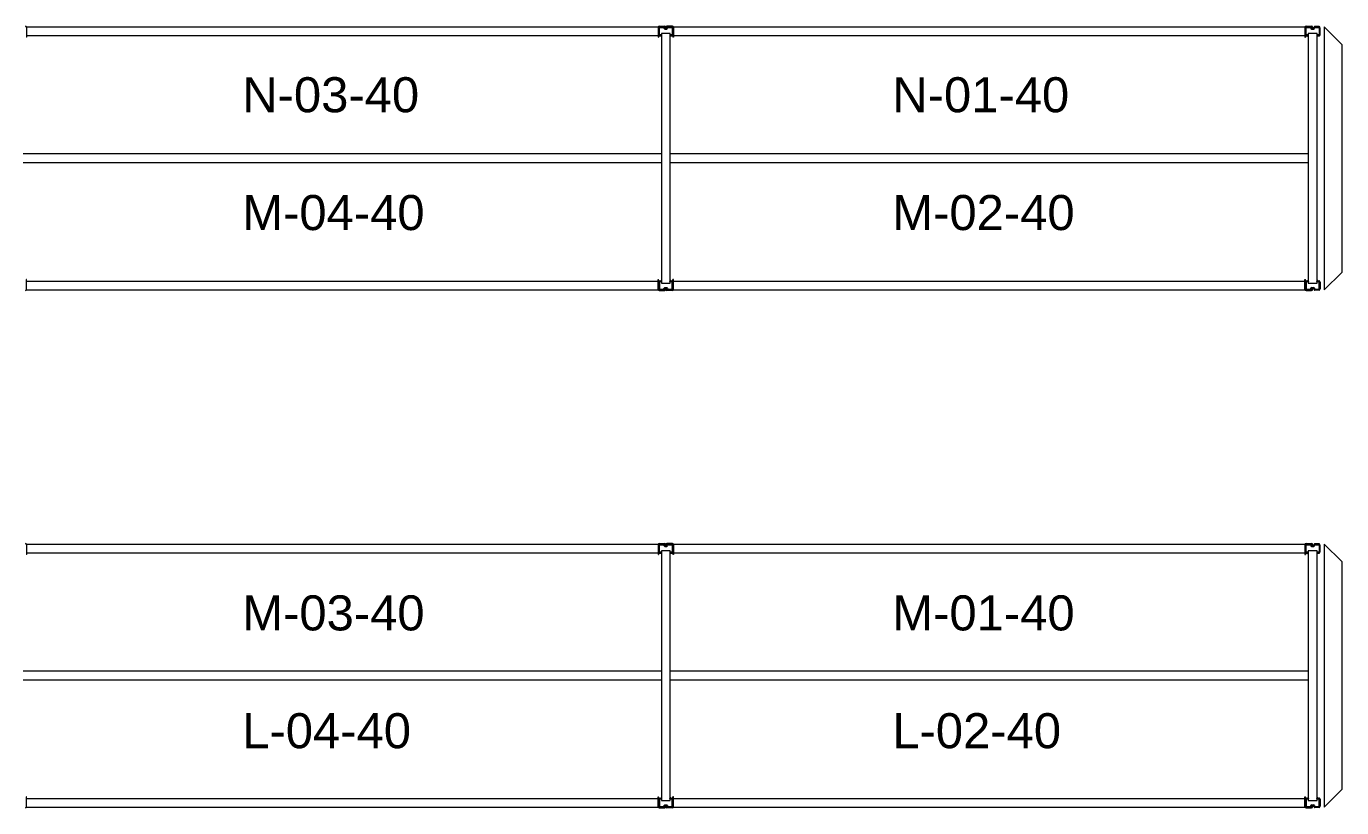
# Model space of a CAD drawing. Header units: inches. Extents: x 2743 to 10591, y -1604 to 5792.
# Drawn here: x 8731.8 to 9032, y 609.6 to 787.8 of the extents above; entities that cross this region are included whole.
import ezdxf

# ---------------------------------------------------------------- set-up
doc = ezdxf.new("R2010")
doc.units = ezdxf.units.IN
doc.header["$LTSCALE"] = 0.1875
doc.header["$MEASUREMENT"] = 0
for name, color, linetype, lineweight in [('22 Dimension', 7, 'Continuous', 5), ('32 Echelle', 160, 'Continuous', 15), ('33 Poutre', 30, 'Continuous', 15), ('37 Protection', 1, 'Continuous', 15)]:
    doc.layers.add(name, color=color, linetype=linetype, lineweight=lineweight)
doc.styles.add('arial', font='')
doc.styles.get('arial').set_extended_font_data('Arial')

msp = doc.modelspace()

# ---------------------------------------------------------------- hatches: boundary and pattern name
at = {"layer": '32 Echelle'}
for points in [[(8876.77285, 785.49574), (8876.77285, 785.68324), (8876.58535, 785.68324)], [(8876.77285, 785.49574), (8876.77285, 785.68324), (8876.58535, 785.68324)], [(8878.77285, 785.49574), (8878.77285, 785.68324), (8878.96035, 785.68324)], [(8878.77285, 785.49574), (8878.77285, 785.68324), (8878.96035, 785.68324)], [(9024.39785, 785.49574), (9024.39785, 785.68324), (9024.21035, 785.68324)], [(9026.39785, 785.49574), (9026.39785, 785.68324), (9026.58535, 785.68324)], [(8876.77285, 729.87074), (8876.77285, 729.68324), (8876.58535, 729.68324)], [(8876.77285, 729.87074), (8876.77285, 729.68324), (8876.58535, 729.68324)], [(8878.77285, 729.87074), (8878.77285, 729.68324), (8878.96035, 729.68324)], [(8878.77285, 729.87074), (8878.77285, 729.68324), (8878.96035, 729.68324)], [(9024.39785, 729.87074), (9024.39785, 729.68324), (9024.21035, 729.68324)], [(9026.39785, 729.87074), (9026.39785, 729.68324), (9026.58535, 729.68324)], [(8876.77285, 667.49574), (8876.77285, 667.68324), (8876.58535, 667.68324)], [(8876.77285, 667.49574), (8876.77285, 667.68324), (8876.58535, 667.68324)], [(8878.77285, 667.49574), (8878.77285, 667.68324), (8878.96035, 667.68324)], [(8878.77285, 667.49574), (8878.77285, 667.68324), (8878.96035, 667.68324)], [(9024.39785, 667.49574), (9024.39785, 667.68324), (9024.21035, 667.68324)], [(9026.39785, 667.49574), (9026.39785, 667.68324), (9026.58535, 667.68324)], [(8876.77285, 611.87074), (8876.77285, 611.68324), (8876.58535, 611.68324)], [(8876.77285, 611.87074), (8876.77285, 611.68324), (8876.58535, 611.68324)], [(8878.77285, 611.87074), (8878.77285, 611.68324), (8878.96035, 611.68324)], [(8878.77285, 611.87074), (8878.77285, 611.68324), (8878.96035, 611.68324)], [(9024.39785, 611.87074), (9024.39785, 611.68324), (9024.21035, 611.68324)], [(9026.39785, 611.87074), (9026.39785, 611.68324), (9026.58535, 611.68324)]]:
    msp.add_hatch(color=256, dxfattribs=at).paths.add_polyline_path(points)

# ---------------------------------------------------------------- linework, layer by layer
at = {"layer": '22 Dimension'}
for p, q in [((8876.77285, 758.68324), (8731.14785, 758.68324)), ((8876.77285, 756.68324), (8731.14785, 756.68324)), ((9024.39785, 758.68324), (8878.77285, 758.68324)), ((9024.39785, 756.68324), (8878.77285, 756.68324)), ((8876.77285, 640.68324), (8731.14785, 640.68324)), ((9024.39785, 640.68324), (8878.77285, 640.68324)), ((8876.77285, 638.68324), (8731.14785, 638.68324)), ((9024.39785, 638.68324), (8878.77285, 638.68324))]:
    msp.add_line(p, q, dxfattribs=at)
at = {"layer": '32 Echelle', "linetype": 'Continuous', "lineweight": 25}
for p, q in [((8876.14789, 787.49949), (8876.14789, 785.86699)), ((8876.14789, 787.49949), (8876.14789, 785.86699)), ((8876.23789, 785.86699), (8876.23789, 787.49949)), ((8876.23789, 785.86699), (8876.23789, 787.49949)), ((8877.26048, 787.68324), (8876.33164, 787.68324)), ((8877.26048, 787.68324), (8876.33164, 787.68324)), ((8876.33164, 787.59324), (8877.26048, 787.59324)), ((8876.33164, 787.59324), (8877.26048, 787.59324)), ((8877.35013, 787.5269), (8877.39404, 787.38326)), ((8877.35013, 787.5269), (8877.39404, 787.38326)), ((8877.48011, 787.40958), (8877.4362, 787.55321)), ((8877.48011, 787.40958), (8877.4362, 787.55321)), ((8877.97593, 787.34324), (8877.56976, 787.34324)), ((8877.97593, 787.34324), (8877.56976, 787.34324)), ((8877.56976, 787.25324), (8877.97593, 787.25324)), ((8877.56976, 787.25324), (8877.97593, 787.25324)), ((8878.10949, 787.55321), (8878.06558, 787.40958)), ((8878.10949, 787.55321), (8878.06558, 787.40958)), ((8878.15165, 787.38326), (8878.19556, 787.5269)), ((8878.15165, 787.38326), (8878.19556, 787.5269)), ((8879.21405, 787.68324), (8878.28522, 787.68324)), ((8879.21405, 787.68324), (8878.28522, 787.68324)), ((8878.28522, 787.59324), (8879.21405, 787.59324)), ((8878.28522, 787.59324), (8879.21405, 787.59324)), ((8879.3078, 787.49949), (8879.3078, 785.86699)), ((8879.3078, 787.49949), (8879.3078, 785.86699)), ((8879.3978, 785.86699), (8879.3978, 787.49949)), ((8879.3978, 785.86699), (8879.3978, 787.49949)), ((9023.77289, 787.49949), (9023.77289, 785.86699)), ((9023.86289, 785.86699), (9023.86289, 787.49949)), ((9024.88548, 787.68324), (9023.95664, 787.68324)), ((9023.95664, 787.59324), (9024.88548, 787.59324)), ((9024.97513, 787.5269), (9025.01904, 787.38326)), ((9025.10511, 787.40958), (9025.0612, 787.55321)), ((9025.60093, 787.34324), (9025.19476, 787.34324)), ((9025.19476, 787.25324), (9025.60093, 787.25324)), ((9025.73449, 787.55321), (9025.69058, 787.40958)), ((9025.77665, 787.38326), (9025.82056, 787.5269)), ((9026.83905, 787.68324), (9025.91022, 787.68324)), ((9025.91022, 787.59324), (9026.83905, 787.59324)), ((9026.9328, 787.49949), (9026.9328, 785.86699)), ((9027.0228, 785.86699), (9027.0228, 787.49949)), ((8876.74789, 785.77324), (8876.33164, 785.77324)), ((8876.74789, 785.77324), (8876.33164, 785.77324)), ((8876.33164, 785.68324), (8876.74789, 785.68324)), ((8876.33164, 785.68324), (8876.74789, 785.68324)), ((8876.74789, 785.68324), (8876.74789, 785.77324)), ((8876.74789, 785.68324), (8876.74789, 785.77324)), ((8879.21405, 785.77324), (8878.7978, 785.77324)), ((8878.7978, 785.77324), (8878.7978, 785.68324)), ((8879.21405, 785.77324), (8878.7978, 785.77324)), ((8878.7978, 785.77324), (8878.7978, 785.68324)), ((8878.7978, 785.68324), (8879.21405, 785.68324)), ((8878.7978, 785.68324), (8879.21405, 785.68324)), ((9024.37289, 785.77324), (9023.95664, 785.77324)), ((9023.95664, 785.68324), (9024.37289, 785.68324)), ((9024.37289, 785.68324), (9024.37289, 785.77324)), ((9026.83905, 785.77324), (9026.4228, 785.77324)), ((9026.4228, 785.77324), (9026.4228, 785.68324)), ((9026.4228, 785.68324), (9026.83905, 785.68324)), ((8876.14789, 727.86699), (8876.14789, 729.49949)), ((8876.14789, 727.86699), (8876.14789, 729.49949)), ((8876.23789, 729.49949), (8876.23789, 727.86699)), ((8876.23789, 729.49949), (8876.23789, 727.86699)), ((8876.33164, 729.68324), (8876.74789, 729.68324)), ((8876.33164, 729.68324), (8876.74789, 729.68324)), ((8876.74789, 729.59324), (8876.33164, 729.59324)), ((8876.74789, 729.59324), (8876.33164, 729.59324)), ((8876.74789, 729.68324), (8876.74789, 729.59324)), ((8876.74789, 729.68324), (8876.74789, 729.59324)), ((8878.7978, 729.68324), (8879.21405, 729.68324)), ((8878.7978, 729.59324), (8878.7978, 729.68324)), ((8878.7978, 729.68324), (8879.21405, 729.68324)), ((8878.7978, 729.59324), (8878.7978, 729.68324)), ((8879.21405, 729.59324), (8878.7978, 729.59324)), ((8879.21405, 729.59324), (8878.7978, 729.59324)), ((8879.3078, 727.86699), (8879.3078, 729.49949)), ((8879.3078, 727.86699), (8879.3078, 729.49949)), ((8879.3978, 729.49949), (8879.3978, 727.86699)), ((8879.3978, 729.49949), (8879.3978, 727.86699)), ((9023.77289, 727.86699), (9023.77289, 729.49949)), ((9023.86289, 729.49949), (9023.86289, 727.86699)), ((9023.95664, 729.68324), (9024.37289, 729.68324)), ((9024.37289, 729.59324), (9023.95664, 729.59324)), ((9024.37289, 729.68324), (9024.37289, 729.59324)), ((9026.4228, 729.68324), (9026.83905, 729.68324)), ((9026.4228, 729.59324), (9026.4228, 729.68324)), ((9026.83905, 729.59324), (9026.4228, 729.59324)), ((9026.9328, 727.86699), (9026.9328, 729.49949)), ((9027.0228, 729.49949), (9027.0228, 727.86699)), ((8876.33164, 727.77324), (8877.26048, 727.77324)), ((8876.33164, 727.77324), (8877.26048, 727.77324)), ((8877.26048, 727.68324), (8876.33164, 727.68324)), ((8877.26048, 727.68324), (8876.33164, 727.68324)), ((8877.35013, 727.83958), (8877.39404, 727.98321)), ((8877.35013, 727.83958), (8877.39404, 727.98321)), ((8877.48011, 727.9569), (8877.4362, 727.81326)), ((8877.48011, 727.9569), (8877.4362, 727.81326)), ((8877.56976, 728.11324), (8877.97593, 728.11324)), ((8877.56976, 728.11324), (8877.97593, 728.11324)), ((8877.97593, 728.02324), (8877.56976, 728.02324)), ((8877.97593, 728.02324), (8877.56976, 728.02324)), ((8878.10949, 727.81326), (8878.06558, 727.9569)), ((8878.10949, 727.81326), (8878.06558, 727.9569)), ((8878.15165, 727.98321), (8878.19556, 727.83958)), ((8878.15165, 727.98321), (8878.19556, 727.83958)), ((8878.28522, 727.77324), (8879.21405, 727.77324)), ((8878.28522, 727.77324), (8879.21405, 727.77324)), ((8879.21405, 727.68324), (8878.28522, 727.68324)), ((8879.21405, 727.68324), (8878.28522, 727.68324)), ((9023.95664, 727.77324), (9024.88548, 727.77324)), ((9024.88548, 727.68324), (9023.95664, 727.68324)), ((9024.97513, 727.83958), (9025.01904, 727.98321)), ((9025.10511, 727.9569), (9025.0612, 727.81326)), ((9025.19476, 728.11324), (9025.60093, 728.11324)), ((9025.60093, 728.02324), (9025.19476, 728.02324)), ((9025.73449, 727.81326), (9025.69058, 727.9569)), ((9025.77665, 727.98321), (9025.82056, 727.83958)), ((9025.91022, 727.77324), (9026.83905, 727.77324)), ((9026.83905, 727.68324), (9025.91022, 727.68324)), ((8876.14789, 669.49949), (8876.14789, 667.86699)), ((8876.14789, 669.49949), (8876.14789, 667.86699)), ((8876.23789, 667.86699), (8876.23789, 669.49949)), ((8876.23789, 667.86699), (8876.23789, 669.49949)), ((8877.26048, 669.68324), (8876.33164, 669.68324)), ((8877.26048, 669.68324), (8876.33164, 669.68324)), ((8876.33164, 669.59324), (8877.26048, 669.59324)), ((8876.33164, 669.59324), (8877.26048, 669.59324)), ((8877.35013, 669.5269), (8877.39404, 669.38326)), ((8877.35013, 669.5269), (8877.39404, 669.38326)), ((8877.48011, 669.40958), (8877.4362, 669.55321)), ((8877.48011, 669.40958), (8877.4362, 669.55321)), ((8878.10949, 669.55321), (8878.06558, 669.40958)), ((8878.10949, 669.55321), (8878.06558, 669.40958)), ((8878.15165, 669.38326), (8878.19556, 669.5269)), ((8878.15165, 669.38326), (8878.19556, 669.5269)), ((8879.21405, 669.68324), (8878.28522, 669.68324)), ((8879.21405, 669.68324), (8878.28522, 669.68324)), ((8878.28522, 669.59324), (8879.21405, 669.59324)), ((8878.28522, 669.59324), (8879.21405, 669.59324)), ((8879.3078, 669.49949), (8879.3078, 667.86699)), ((8879.3078, 669.49949), (8879.3078, 667.86699)), ((8879.3978, 667.86699), (8879.3978, 669.49949)), ((8879.3978, 667.86699), (8879.3978, 669.49949)), ((9023.77289, 669.49949), (9023.77289, 667.86699)), ((9023.86289, 667.86699), (9023.86289, 669.49949)), ((9024.88548, 669.68324), (9023.95664, 669.68324)), ((9023.95664, 669.59324), (9024.88548, 669.59324)), ((9024.97513, 669.5269), (9025.01904, 669.38326)), ((9025.10511, 669.40958), (9025.0612, 669.55321)), ((9025.73449, 669.55321), (9025.69058, 669.40958)), ((9025.77665, 669.38326), (9025.82056, 669.5269)), ((9026.83905, 669.68324), (9025.91022, 669.68324)), ((9025.91022, 669.59324), (9026.83905, 669.59324)), ((9026.9328, 669.49949), (9026.9328, 667.86699)), ((9027.0228, 667.86699), (9027.0228, 669.49949)), ((8876.74789, 667.77324), (8876.33164, 667.77324)), ((8876.74789, 667.77324), (8876.33164, 667.77324)), ((8876.33164, 667.68324), (8876.74789, 667.68324)), ((8876.33164, 667.68324), (8876.74789, 667.68324)), ((8876.74789, 667.68324), (8876.74789, 667.77324)), ((8876.74789, 667.68324), (8876.74789, 667.77324)), ((8877.97593, 669.34324), (8877.56976, 669.34324)), ((8877.97593, 669.34324), (8877.56976, 669.34324)), ((8877.56976, 669.25324), (8877.97593, 669.25324)), ((8877.56976, 669.25324), (8877.97593, 669.25324)), ((8879.21405, 667.77324), (8878.7978, 667.77324)), ((8878.7978, 667.77324), (8878.7978, 667.68324)), ((8879.21405, 667.77324), (8878.7978, 667.77324)), ((8878.7978, 667.77324), (8878.7978, 667.68324)), ((8878.7978, 667.68324), (8879.21405, 667.68324)), ((8878.7978, 667.68324), (8879.21405, 667.68324)), ((9024.37289, 667.77324), (9023.95664, 667.77324)), ((9023.95664, 667.68324), (9024.37289, 667.68324)), ((9024.37289, 667.68324), (9024.37289, 667.77324)), ((9025.60093, 669.34324), (9025.19476, 669.34324)), ((9025.19476, 669.25324), (9025.60093, 669.25324)), ((9026.83905, 667.77324), (9026.4228, 667.77324)), ((9026.4228, 667.77324), (9026.4228, 667.68324)), ((9026.4228, 667.68324), (9026.83905, 667.68324)), ((8876.14789, 609.86699), (8876.14789, 611.49949)), ((8876.14789, 609.86699), (8876.14789, 611.49949)), ((8876.23789, 611.49949), (8876.23789, 609.86699)), ((8876.23789, 611.49949), (8876.23789, 609.86699)), ((8876.33164, 611.68324), (8876.74789, 611.68324)), ((8876.33164, 611.68324), (8876.74789, 611.68324)), ((8876.74789, 611.59324), (8876.33164, 611.59324)), ((8876.74789, 611.59324), (8876.33164, 611.59324)), ((8876.33164, 609.77324), (8877.26048, 609.77324)), ((8876.33164, 609.77324), (8877.26048, 609.77324)), ((8877.26048, 609.68324), (8876.33164, 609.68324)), ((8877.26048, 609.68324), (8876.33164, 609.68324)), ((8876.74789, 611.68324), (8876.74789, 611.59324)), ((8876.74789, 611.68324), (8876.74789, 611.59324)), ((8877.35013, 609.83958), (8877.39404, 609.98321)), ((8877.35013, 609.83958), (8877.39404, 609.98321)), ((8877.48011, 609.9569), (8877.4362, 609.81326)), ((8877.48011, 609.9569), (8877.4362, 609.81326)), ((8877.56976, 610.11324), (8877.97593, 610.11324)), ((8877.56976, 610.11324), (8877.97593, 610.11324)), ((8877.97593, 610.02324), (8877.56976, 610.02324)), ((8877.97593, 610.02324), (8877.56976, 610.02324)), ((8878.10949, 609.81326), (8878.06558, 609.9569)), ((8878.10949, 609.81326), (8878.06558, 609.9569)), ((8878.15165, 609.98321), (8878.19556, 609.83958)), ((8878.15165, 609.98321), (8878.19556, 609.83958)), ((8878.28522, 609.77324), (8879.21405, 609.77324)), ((8878.28522, 609.77324), (8879.21405, 609.77324)), ((8879.21405, 609.68324), (8878.28522, 609.68324)), ((8879.21405, 609.68324), (8878.28522, 609.68324)), ((8878.7978, 611.68324), (8879.21405, 611.68324)), ((8878.7978, 611.59324), (8878.7978, 611.68324)), ((8878.7978, 611.68324), (8879.21405, 611.68324)), ((8878.7978, 611.59324), (8878.7978, 611.68324)), ((8879.21405, 611.59324), (8878.7978, 611.59324)), ((8879.21405, 611.59324), (8878.7978, 611.59324)), ((8879.3078, 609.86699), (8879.3078, 611.49949)), ((8879.3078, 609.86699), (8879.3078, 611.49949)), ((8879.3978, 611.49949), (8879.3978, 609.86699)), ((8879.3978, 611.49949), (8879.3978, 609.86699)), ((9023.77289, 609.86699), (9023.77289, 611.49949)), ((9023.86289, 611.49949), (9023.86289, 609.86699)), ((9023.95664, 611.68324), (9024.37289, 611.68324)), ((9024.37289, 611.59324), (9023.95664, 611.59324)), ((9023.95664, 609.77324), (9024.88548, 609.77324)), ((9024.88548, 609.68324), (9023.95664, 609.68324)), ((9024.37289, 611.68324), (9024.37289, 611.59324)), ((9024.97513, 609.83958), (9025.01904, 609.98321)), ((9025.10511, 609.9569), (9025.0612, 609.81326)), ((9025.19476, 610.11324), (9025.60093, 610.11324)), ((9025.60093, 610.02324), (9025.19476, 610.02324)), ((9025.73449, 609.81326), (9025.69058, 609.9569)), ((9025.77665, 609.98321), (9025.82056, 609.83958)), ((9025.91022, 609.77324), (9026.83905, 609.77324)), ((9026.83905, 609.68324), (9025.91022, 609.68324)), ((9026.4228, 611.68324), (9026.83905, 611.68324)), ((9026.4228, 611.59324), (9026.4228, 611.68324)), ((9026.83905, 611.59324), (9026.4228, 611.59324)), ((9026.9328, 609.86699), (9026.9328, 611.49949)), ((9027.0228, 611.49949), (9027.0228, 609.86699))]:
    msp.add_line(p, q, dxfattribs=at)
at = {"layer": '32 Echelle'}
for p, q in [((8876.77285, 785.68324), (8876.58535, 785.68324)), ((8876.77285, 785.49574), (8876.58535, 785.68324)), ((8876.77285, 785.68324), (8876.58535, 785.68324)), ((8876.77285, 785.49574), (8876.58535, 785.68324)), ((8878.77285, 786.18324), (8876.77285, 786.18324)), ((8876.77285, 786.18324), (8876.77285, 729.18324)), ((8878.77285, 786.18324), (8876.77285, 786.18324)), ((8876.77285, 786.18324), (8876.77285, 729.18324)), ((8876.77285, 785.49574), (8876.77285, 785.68324)), ((8876.77285, 785.49574), (8876.77285, 785.68324)), ((8878.77285, 729.18324), (8878.77285, 786.18324)), ((8878.77285, 729.18324), (8878.77285, 786.18324)), ((8878.77285, 785.68324), (8878.96035, 785.68324)), ((8878.77285, 785.49574), (8878.77285, 785.68324)), ((8878.77285, 785.49574), (8878.96035, 785.68324)), ((8878.77285, 785.68324), (8878.96035, 785.68324)), ((8878.77285, 785.49574), (8878.77285, 785.68324)), ((8878.77285, 785.49574), (8878.96035, 785.68324)), ((9024.39785, 785.68324), (9024.21035, 785.68324)), ((9024.39785, 785.49574), (9024.21035, 785.68324)), ((9026.39785, 786.18324), (9024.39785, 786.18324)), ((9024.39785, 786.18324), (9024.39785, 729.18324)), ((9024.39785, 785.49574), (9024.39785, 785.68324)), ((9026.39785, 729.18324), (9026.39785, 786.18324)), ((9026.39785, 785.68324), (9026.58535, 785.68324)), ((9026.39785, 785.49574), (9026.39785, 785.68324)), ((9026.39785, 785.49574), (9026.58535, 785.68324)), ((8876.77285, 729.87074), (8876.58535, 729.68324)), ((8876.77285, 729.87074), (8876.58535, 729.68324)), ((8876.77285, 729.68324), (8876.58535, 729.68324)), ((8876.77285, 729.68324), (8876.58535, 729.68324)), ((8876.77285, 729.87074), (8876.77285, 729.68324)), ((8876.77285, 729.87074), (8876.77285, 729.68324)), ((8878.77285, 729.87074), (8878.77285, 729.68324)), ((8878.77285, 729.87074), (8878.96035, 729.68324)), ((8878.77285, 729.87074), (8878.77285, 729.68324)), ((8878.77285, 729.87074), (8878.96035, 729.68324)), ((8878.77285, 729.68324), (8878.96035, 729.68324)), ((8878.77285, 729.68324), (8878.96035, 729.68324)), ((9024.39785, 729.87074), (9024.21035, 729.68324)), ((9024.39785, 729.68324), (9024.21035, 729.68324)), ((9024.39785, 729.87074), (9024.39785, 729.68324)), ((9026.39785, 729.87074), (9026.39785, 729.68324)), ((9026.39785, 729.87074), (9026.58535, 729.68324)), ((9026.39785, 729.68324), (9026.58535, 729.68324)), ((8876.77285, 729.18324), (8878.77285, 729.18324)), ((8876.77285, 729.18324), (8878.77285, 729.18324)), ((9024.39785, 729.18324), (9026.39785, 729.18324)), ((8876.77285, 667.68324), (8876.58535, 667.68324)), ((8876.77285, 667.49574), (8876.58535, 667.68324)), ((8876.77285, 667.68324), (8876.58535, 667.68324)), ((8876.77285, 667.49574), (8876.58535, 667.68324)), ((8878.77285, 668.18324), (8876.77285, 668.18324)), ((8876.77285, 668.18324), (8876.77285, 611.18324)), ((8878.77285, 668.18324), (8876.77285, 668.18324)), ((8876.77285, 668.18324), (8876.77285, 611.18324)), ((8876.77285, 667.49574), (8876.77285, 667.68324)), ((8876.77285, 667.49574), (8876.77285, 667.68324)), ((8878.77285, 611.18324), (8878.77285, 668.18324)), ((8878.77285, 611.18324), (8878.77285, 668.18324)), ((8878.77285, 667.68324), (8878.96035, 667.68324)), ((8878.77285, 667.49574), (8878.77285, 667.68324)), ((8878.77285, 667.49574), (8878.96035, 667.68324)), ((8878.77285, 667.68324), (8878.96035, 667.68324)), ((8878.77285, 667.49574), (8878.77285, 667.68324)), ((8878.77285, 667.49574), (8878.96035, 667.68324)), ((9024.39785, 667.68324), (9024.21035, 667.68324)), ((9024.39785, 667.49574), (9024.21035, 667.68324)), ((9026.39785, 668.18324), (9024.39785, 668.18324)), ((9024.39785, 668.18324), (9024.39785, 611.18324)), ((9024.39785, 667.49574), (9024.39785, 667.68324)), ((9026.39785, 611.18324), (9026.39785, 668.18324)), ((9026.39785, 667.68324), (9026.58535, 667.68324)), ((9026.39785, 667.49574), (9026.39785, 667.68324)), ((9026.39785, 667.49574), (9026.58535, 667.68324)), ((8876.77285, 611.87074), (8876.58535, 611.68324)), ((8876.77285, 611.87074), (8876.58535, 611.68324)), ((8876.77285, 611.68324), (8876.58535, 611.68324)), ((8876.77285, 611.68324), (8876.58535, 611.68324)), ((8876.77285, 611.87074), (8876.77285, 611.68324)), ((8876.77285, 611.87074), (8876.77285, 611.68324)), ((8876.77285, 611.18324), (8878.77285, 611.18324)), ((8876.77285, 611.18324), (8878.77285, 611.18324)), ((8878.77285, 611.87074), (8878.77285, 611.68324)), ((8878.77285, 611.87074), (8878.96035, 611.68324)), ((8878.77285, 611.87074), (8878.77285, 611.68324)), ((8878.77285, 611.87074), (8878.96035, 611.68324)), ((8878.77285, 611.68324), (8878.96035, 611.68324)), ((8878.77285, 611.68324), (8878.96035, 611.68324)), ((9024.39785, 611.87074), (9024.21035, 611.68324)), ((9024.39785, 611.68324), (9024.21035, 611.68324)), ((9024.39785, 611.87074), (9024.39785, 611.68324)), ((9024.39785, 611.18324), (9026.39785, 611.18324)), ((9026.39785, 611.87074), (9026.39785, 611.68324)), ((9026.39785, 611.87074), (9026.58535, 611.68324)), ((9026.39785, 611.68324), (9026.58535, 611.68324))]:
    msp.add_line(p, q, dxfattribs=at)
at = {"layer": '32 Echelle', "linetype": 'Continuous', "lineweight": 25}
for centre, radius, start, end in [((8876.33164, 787.49949), 0.18375, 90, 180), ((8876.33164, 787.49949), 0.18375, 90, 180), ((8876.33164, 787.49949), 0.09375, 90, 180), ((8876.33164, 787.49949), 0.09375, 90, 180), ((8877.26048, 787.49949), 0.18375, 17, 90), ((8877.26048, 787.49949), 0.18375, 17, 90), ((8877.26048, 787.49949), 0.09375, 17, 90), ((8877.26048, 787.49949), 0.09375, 17, 90), ((8877.56976, 787.43699), 0.18375, 197, 270), ((8877.56976, 787.43699), 0.18375, 197, 270), ((8877.56976, 787.43699), 0.09375, 197, 270), ((8877.56976, 787.43699), 0.09375, 197, 270), ((8877.97593, 787.43699), 0.09375, 270, 343), ((8877.97593, 787.43699), 0.09375, 270, 343), ((8877.97593, 787.43699), 0.18375, 270, 343), ((8877.97593, 787.43699), 0.18375, 270, 343), ((8878.28522, 787.49949), 0.18375, 90, 163), ((8878.28522, 787.49949), 0.18375, 90, 163), ((8878.28522, 787.49949), 0.09375, 90, 163), ((8878.28522, 787.49949), 0.09375, 90, 163), ((8879.21405, 787.49949), 0.18375, 0, 90), ((8879.21405, 787.49949), 0.18375, 0, 90), ((8879.21405, 787.49949), 0.09375, 0, 90), ((8879.21405, 787.49949), 0.09375, 0, 90), ((9023.95664, 787.49949), 0.18375, 90, 180), ((9023.95664, 787.49949), 0.09375, 90, 180), ((9024.88548, 787.49949), 0.18375, 17, 90), ((9024.88548, 787.49949), 0.09375, 17, 90), ((9025.19476, 787.43699), 0.18375, 197, 270), ((9025.19476, 787.43699), 0.09375, 197, 270), ((9025.60093, 787.43699), 0.09375, 270, 343), ((9025.60093, 787.43699), 0.18375, 270, 343), ((9025.91022, 787.49949), 0.18375, 90, 163), ((9025.91022, 787.49949), 0.09375, 90, 163), ((9026.83905, 787.49949), 0.18375, 0, 90), ((9026.83905, 787.49949), 0.09375, 0, 90), ((8876.33164, 785.86699), 0.18375, 180, 270), ((8876.33164, 785.86699), 0.18375, 180, 270), ((8876.33164, 785.86699), 0.09375, 180, 270), ((8876.33164, 785.86699), 0.09375, 180, 270), ((8879.21405, 785.86699), 0.09375, 270, 0), ((8879.21405, 785.86699), 0.18375, 270, 0), ((8879.21405, 785.86699), 0.09375, 270, 0), ((8879.21405, 785.86699), 0.18375, 270, 0), ((9023.95664, 785.86699), 0.18375, 180, 270), ((9023.95664, 785.86699), 0.09375, 180, 270), ((9026.83905, 785.86699), 0.09375, 270, 0), ((9026.83905, 785.86699), 0.18375, 270, 0), ((8876.33164, 729.49949), 0.18375, 90, 180), ((8876.33164, 729.49949), 0.18375, 90, 180), ((8876.33164, 729.49949), 0.09375, 90, 180), ((8876.33164, 729.49949), 0.09375, 90, 180), ((8879.21405, 729.49949), 0.18375, 0, 90), ((8879.21405, 729.49949), 0.18375, 0, 90), ((8879.21405, 729.49949), 0.09375, 0, 90), ((8879.21405, 729.49949), 0.09375, 0, 90), ((9023.95664, 729.49949), 0.18375, 90, 180), ((9023.95664, 729.49949), 0.09375, 90, 180), ((9026.83905, 729.49949), 0.18375, 0, 90), ((9026.83905, 729.49949), 0.09375, 0, 90), ((8876.33164, 727.86699), 0.18375, 180, 270), ((8876.33164, 727.86699), 0.18375, 180, 270), ((8876.33164, 727.86699), 0.09375, 180, 270), ((8876.33164, 727.86699), 0.09375, 180, 270), ((8877.26048, 727.86699), 0.09375, 270, 343), ((8877.26048, 727.86699), 0.09375, 270, 343), ((8877.26048, 727.86699), 0.18375, 270, 343), ((8877.26048, 727.86699), 0.18375, 270, 343), ((8877.56976, 727.92949), 0.18375, 90, 163), ((8877.56976, 727.92949), 0.18375, 90, 163), ((8877.56976, 727.92949), 0.09375, 90, 163), ((8877.56976, 727.92949), 0.09375, 90, 163), ((8877.97593, 727.92949), 0.18375, 17, 90), ((8877.97593, 727.92949), 0.18375, 17, 90), ((8877.97593, 727.92949), 0.09375, 17, 90), ((8877.97593, 727.92949), 0.09375, 17, 90), ((8878.28522, 727.86699), 0.18375, 197, 270), ((8878.28522, 727.86699), 0.18375, 197, 270), ((8878.28522, 727.86699), 0.09375, 197, 270), ((8878.28522, 727.86699), 0.09375, 197, 270), ((8879.21405, 727.86699), 0.09375, 270, 0), ((8879.21405, 727.86699), 0.18375, 270, 0), ((8879.21405, 727.86699), 0.09375, 270, 0), ((8879.21405, 727.86699), 0.18375, 270, 0), ((9023.95664, 727.86699), 0.18375, 180, 270), ((9023.95664, 727.86699), 0.09375, 180, 270), ((9024.88548, 727.86699), 0.09375, 270, 343), ((9024.88548, 727.86699), 0.18375, 270, 343), ((9025.19476, 727.92949), 0.18375, 90, 163), ((9025.19476, 727.92949), 0.09375, 90, 163), ((9025.60093, 727.92949), 0.18375, 17, 90), ((9025.60093, 727.92949), 0.09375, 17, 90), ((9025.91022, 727.86699), 0.18375, 197, 270), ((9025.91022, 727.86699), 0.09375, 197, 270), ((9026.83905, 727.86699), 0.09375, 270, 0), ((9026.83905, 727.86699), 0.18375, 270, 0), ((8876.33164, 669.49949), 0.18375, 90, 180), ((8876.33164, 669.49949), 0.18375, 90, 180), ((8876.33164, 669.49949), 0.09375, 90, 180), ((8876.33164, 669.49949), 0.09375, 90, 180), ((8877.26048, 669.49949), 0.18375, 17, 90), ((8877.26048, 669.49949), 0.18375, 17, 90), ((8877.26048, 669.49949), 0.09375, 17, 90), ((8877.26048, 669.49949), 0.09375, 17, 90), ((8878.28522, 669.49949), 0.18375, 90, 163), ((8878.28522, 669.49949), 0.18375, 90, 163), ((8878.28522, 669.49949), 0.09375, 90, 163), ((8878.28522, 669.49949), 0.09375, 90, 163), ((8879.21405, 669.49949), 0.18375, 0, 90), ((8879.21405, 669.49949), 0.18375, 0, 90), ((8879.21405, 669.49949), 0.09375, 0, 90), ((8879.21405, 669.49949), 0.09375, 0, 90), ((9023.95664, 669.49949), 0.18375, 90, 180), ((9023.95664, 669.49949), 0.09375, 90, 180), ((9024.88548, 669.49949), 0.18375, 17, 90), ((9024.88548, 669.49949), 0.09375, 17, 90), ((9025.91022, 669.49949), 0.18375, 90, 163), ((9025.91022, 669.49949), 0.09375, 90, 163), ((9026.83905, 669.49949), 0.18375, 0, 90), ((9026.83905, 669.49949), 0.09375, 0, 90), ((8876.33164, 667.86699), 0.18375, 180, 270), ((8876.33164, 667.86699), 0.18375, 180, 270), ((8876.33164, 667.86699), 0.09375, 180, 270), ((8876.33164, 667.86699), 0.09375, 180, 270), ((8877.56976, 669.43699), 0.18375, 197, 270), ((8877.56976, 669.43699), 0.18375, 197, 270), ((8877.56976, 669.43699), 0.09375, 197, 270), ((8877.56976, 669.43699), 0.09375, 197, 270), ((8877.97593, 669.43699), 0.09375, 270, 343), ((8877.97593, 669.43699), 0.09375, 270, 343), ((8877.97593, 669.43699), 0.18375, 270, 343), ((8877.97593, 669.43699), 0.18375, 270, 343), ((8879.21405, 667.86699), 0.09375, 270, 0), ((8879.21405, 667.86699), 0.18375, 270, 0), ((8879.21405, 667.86699), 0.09375, 270, 0), ((8879.21405, 667.86699), 0.18375, 270, 0), ((9023.95664, 667.86699), 0.18375, 180, 270), ((9023.95664, 667.86699), 0.09375, 180, 270), ((9025.19476, 669.43699), 0.18375, 197, 270), ((9025.19476, 669.43699), 0.09375, 197, 270), ((9025.60093, 669.43699), 0.09375, 270, 343), ((9025.60093, 669.43699), 0.18375, 270, 343), ((9026.83905, 667.86699), 0.09375, 270, 0), ((9026.83905, 667.86699), 0.18375, 270, 0), ((8876.33164, 611.49949), 0.18375, 90, 180), ((8876.33164, 611.49949), 0.18375, 90, 180), ((8876.33164, 609.86699), 0.18375, 180, 270), ((8876.33164, 609.86699), 0.18375, 180, 270), ((8876.33164, 611.49949), 0.09375, 90, 180), ((8876.33164, 611.49949), 0.09375, 90, 180), ((8876.33164, 609.86699), 0.09375, 180, 270), ((8876.33164, 609.86699), 0.09375, 180, 270), ((8877.26048, 609.86699), 0.09375, 270, 343), ((8877.26048, 609.86699), 0.09375, 270, 343), ((8877.26048, 609.86699), 0.18375, 270, 343), ((8877.26048, 609.86699), 0.18375, 270, 343), ((8877.56976, 609.92949), 0.18375, 90, 163), ((8877.56976, 609.92949), 0.18375, 90, 163), ((8877.56976, 609.92949), 0.09375, 90, 163), ((8877.56976, 609.92949), 0.09375, 90, 163), ((8877.97593, 609.92949), 0.18375, 17, 90), ((8877.97593, 609.92949), 0.18375, 17, 90), ((8877.97593, 609.92949), 0.09375, 17, 90), ((8877.97593, 609.92949), 0.09375, 17, 90), ((8878.28522, 609.86699), 0.18375, 197, 270), ((8878.28522, 609.86699), 0.18375, 197, 270), ((8878.28522, 609.86699), 0.09375, 197, 270), ((8878.28522, 609.86699), 0.09375, 197, 270), ((8879.21405, 611.49949), 0.18375, 0, 90), ((8879.21405, 611.49949), 0.18375, 0, 90), ((8879.21405, 611.49949), 0.09375, 0, 90), ((8879.21405, 611.49949), 0.09375, 0, 90), ((8879.21405, 609.86699), 0.09375, 270, 0), ((8879.21405, 609.86699), 0.18375, 270, 0), ((8879.21405, 609.86699), 0.09375, 270, 0), ((8879.21405, 609.86699), 0.18375, 270, 0), ((9023.95664, 611.49949), 0.18375, 90, 180), ((9023.95664, 609.86699), 0.18375, 180, 270), ((9023.95664, 611.49949), 0.09375, 90, 180), ((9023.95664, 609.86699), 0.09375, 180, 270), ((9024.88548, 609.86699), 0.09375, 270, 343), ((9024.88548, 609.86699), 0.18375, 270, 343), ((9025.19476, 609.92949), 0.18375, 90, 163), ((9025.19476, 609.92949), 0.09375, 90, 163), ((9025.60093, 609.92949), 0.18375, 17, 90), ((9025.60093, 609.92949), 0.09375, 17, 90), ((9025.91022, 609.86699), 0.18375, 197, 270), ((9025.91022, 609.86699), 0.09375, 197, 270), ((9026.83905, 611.49949), 0.18375, 0, 90), ((9026.83905, 611.49949), 0.09375, 0, 90), ((9026.83905, 609.86699), 0.09375, 270, 0), ((9026.83905, 609.86699), 0.18375, 270, 0)]:
    msp.add_arc(centre, radius, start, end, dxfattribs=at)
at = {"layer": '33 Poutre'}
for p, q in [((8731.89785, 787.68324), (8876.02285, 787.68324)), ((8731.89785, 787.68324), (8731.89785, 785.68324)), ((8731.89785, 787.55824), (8731.89785, 785.30224)), ((8876.02285, 787.68324), (8876.02285, 785.68324)), ((8876.02285, 787.55824), (8876.02285, 785.30224)), ((8876.14185, 787.55824), (8876.14185, 785.30224)), ((8876.26685, 787.80224), (8877.52885, 787.80224)), ((8877.52885, 787.68324), (8876.26685, 787.68324)), ((8877.65385, 787.34324), (8877.65385, 787.55824)), ((8877.65385, 787.34324), (8877.77285, 787.34324)), ((8877.77285, 787.34324), (8877.77285, 787.55824)), ((8877.77285, 787.34324), (8877.77285, 787.55824)), ((8877.89185, 787.34324), (8877.77285, 787.34324)), ((8877.89185, 787.34324), (8877.89185, 787.55824)), ((8879.27885, 787.80224), (8878.01685, 787.80224)), ((8878.01685, 787.68324), (8879.27885, 787.68324)), ((8879.40385, 787.55824), (8879.40385, 785.30224)), ((8879.52285, 787.68324), (9023.64785, 787.68324)), ((8879.52285, 787.68324), (8879.52285, 785.68324)), ((8879.52285, 787.55824), (8879.52285, 785.30224)), ((9023.64785, 787.68324), (9023.64785, 785.68324)), ((9023.64785, 787.55824), (9023.64785, 785.30224)), ((9023.76685, 787.55824), (9023.76685, 785.30224)), ((9023.89185, 787.80224), (9025.15385, 787.80224)), ((9025.15385, 787.68324), (9023.89185, 787.68324)), ((9025.27885, 787.34324), (9025.27885, 787.55824)), ((9025.27885, 787.34324), (9025.39785, 787.34324)), ((9025.39785, 787.34324), (9025.39785, 787.55824)), ((8731.89785, 785.30224), (8731.77885, 785.30224)), ((8731.89785, 785.68324), (8876.02285, 785.68324)), ((8876.02285, 785.30224), (8876.14185, 785.30224)), ((8879.52285, 785.30224), (8879.40385, 785.30224)), ((8879.52285, 785.68324), (9023.64785, 785.68324)), ((9023.64785, 785.30224), (9023.76685, 785.30224)), ((8731.89785, 730.06424), (8731.77885, 730.06424)), ((8731.89785, 727.80824), (8731.89785, 730.06424)), ((8731.89785, 729.68324), (8876.02285, 729.68324)), ((8731.89785, 727.68324), (8731.89785, 729.68324)), ((8876.02285, 727.80824), (8876.02285, 730.06424)), ((8876.02285, 730.06424), (8876.14185, 730.06424)), ((8876.02285, 727.68324), (8876.02285, 729.68324)), ((8876.14185, 727.80824), (8876.14185, 730.06424)), ((8879.52285, 730.06424), (8879.40385, 730.06424)), ((8879.40385, 727.80824), (8879.40385, 730.06424)), ((8879.52285, 727.80824), (8879.52285, 730.06424)), ((8879.52285, 729.68324), (9023.64785, 729.68324)), ((8879.52285, 727.68324), (8879.52285, 729.68324)), ((9023.64785, 727.80824), (9023.64785, 730.06424)), ((9023.64785, 730.06424), (9023.76685, 730.06424)), ((9023.64785, 727.68324), (9023.64785, 729.68324)), ((9023.76685, 727.80824), (9023.76685, 730.06424)), ((8731.89785, 727.68324), (8876.02285, 727.68324)), ((8877.52885, 727.68324), (8876.26685, 727.68324)), ((8876.26685, 727.56424), (8877.52885, 727.56424)), ((8877.65385, 728.02324), (8877.65385, 727.80824)), ((8877.65385, 728.02324), (8877.77285, 728.02324)), ((8877.77285, 728.02324), (8877.77285, 727.80824)), ((8877.77285, 728.02324), (8877.77285, 727.80824)), ((8877.89185, 728.02324), (8877.77285, 728.02324)), ((8877.89185, 728.02324), (8877.89185, 727.80824)), ((8878.01685, 727.68324), (8879.27885, 727.68324)), ((8879.27885, 727.56424), (8878.01685, 727.56424)), ((8879.52285, 727.68324), (9023.64785, 727.68324)), ((9025.15385, 727.68324), (9023.89185, 727.68324)), ((9023.89185, 727.56424), (9025.15385, 727.56424)), ((9025.27885, 728.02324), (9025.27885, 727.80824)), ((9025.27885, 728.02324), (9025.39785, 728.02324)), ((9025.39785, 728.02324), (9025.39785, 727.80824)), ((8731.89785, 669.68324), (8876.02285, 669.68324)), ((8731.89785, 669.68324), (8731.89785, 667.68324)), ((8731.89785, 669.55824), (8731.89785, 667.30224)), ((8876.02285, 669.68324), (8876.02285, 667.68324)), ((8876.02285, 669.55824), (8876.02285, 667.30224)), ((8876.14185, 669.55824), (8876.14185, 667.30224)), ((8876.26685, 669.80224), (8877.52885, 669.80224)), ((8877.52885, 669.68324), (8876.26685, 669.68324)), ((8877.65385, 669.34324), (8877.65385, 669.55824)), ((8877.77285, 669.34324), (8877.77285, 669.55824)), ((8877.77285, 669.34324), (8877.77285, 669.55824)), ((8877.89185, 669.34324), (8877.89185, 669.55824)), ((8879.27885, 669.80224), (8878.01685, 669.80224)), ((8878.01685, 669.68324), (8879.27885, 669.68324)), ((8879.40385, 669.55824), (8879.40385, 667.30224)), ((8879.52285, 669.68324), (9023.64785, 669.68324)), ((8879.52285, 669.68324), (8879.52285, 667.68324)), ((8879.52285, 669.55824), (8879.52285, 667.30224)), ((9023.64785, 669.68324), (9023.64785, 667.68324)), ((9023.64785, 669.55824), (9023.64785, 667.30224)), ((9023.76685, 669.55824), (9023.76685, 667.30224)), ((9023.89185, 669.80224), (9025.15385, 669.80224)), ((9025.15385, 669.68324), (9023.89185, 669.68324)), ((9025.27885, 669.34324), (9025.27885, 669.55824)), ((9025.39785, 669.34324), (9025.39785, 669.55824)), ((8731.89785, 667.30224), (8731.77885, 667.30224)), ((8731.89785, 667.68324), (8876.02285, 667.68324)), ((8876.02285, 667.30224), (8876.14185, 667.30224)), ((8877.65385, 669.34324), (8877.77285, 669.34324)), ((8877.89185, 669.34324), (8877.77285, 669.34324)), ((8879.52285, 667.30224), (8879.40385, 667.30224)), ((8879.52285, 667.68324), (9023.64785, 667.68324)), ((9023.64785, 667.30224), (9023.76685, 667.30224)), ((9025.27885, 669.34324), (9025.39785, 669.34324)), ((8731.89785, 612.06424), (8731.77885, 612.06424)), ((8731.89785, 609.80824), (8731.89785, 612.06424)), ((8731.89785, 611.68324), (8876.02285, 611.68324)), ((8731.89785, 609.68324), (8731.89785, 611.68324)), ((8731.89785, 609.68324), (8876.02285, 609.68324)), ((8876.02285, 609.80824), (8876.02285, 612.06424)), ((8876.02285, 612.06424), (8876.14185, 612.06424)), ((8876.02285, 609.68324), (8876.02285, 611.68324)), ((8876.14185, 609.80824), (8876.14185, 612.06424)), ((8877.52885, 609.68324), (8876.26685, 609.68324)), ((8876.26685, 609.56424), (8877.52885, 609.56424)), ((8877.65385, 610.02324), (8877.65385, 609.80824)), ((8877.65385, 610.02324), (8877.77285, 610.02324)), ((8877.77285, 610.02324), (8877.77285, 609.80824)), ((8877.77285, 610.02324), (8877.77285, 609.80824)), ((8877.89185, 610.02324), (8877.77285, 610.02324)), ((8877.89185, 610.02324), (8877.89185, 609.80824)), ((8878.01685, 609.68324), (8879.27885, 609.68324)), ((8879.27885, 609.56424), (8878.01685, 609.56424)), ((8879.52285, 612.06424), (8879.40385, 612.06424)), ((8879.40385, 609.80824), (8879.40385, 612.06424)), ((8879.52285, 609.80824), (8879.52285, 612.06424)), ((8879.52285, 611.68324), (9023.64785, 611.68324)), ((8879.52285, 609.68324), (8879.52285, 611.68324)), ((8879.52285, 609.68324), (9023.64785, 609.68324)), ((9023.64785, 609.80824), (9023.64785, 612.06424)), ((9023.64785, 612.06424), (9023.76685, 612.06424)), ((9023.64785, 609.68324), (9023.64785, 611.68324)), ((9023.76685, 609.80824), (9023.76685, 612.06424)), ((9025.15385, 609.68324), (9023.89185, 609.68324)), ((9023.89185, 609.56424), (9025.15385, 609.56424)), ((9025.27885, 610.02324), (9025.27885, 609.80824)), ((9025.27885, 610.02324), (9025.39785, 610.02324)), ((9025.39785, 610.02324), (9025.39785, 609.80824))]:
    msp.add_line(p, q, dxfattribs=at)
for centre, radius, start, end in [((8731.65385, 787.55824), 0.244, 0, 90), ((8876.26685, 787.55824), 0.244, 90, 180), ((8876.26685, 787.55824), 0.125, 90, 180), ((8877.52885, 787.55824), 0.244, 0, 90), ((8877.52885, 787.55824), 0.125, 0, 90), ((8878.01685, 787.55824), 0.244, 90, 180), ((8878.01685, 787.55824), 0.125, 90, 180), ((8879.27885, 787.55824), 0.244, 0, 90), ((8879.27885, 787.55824), 0.125, 0, 90), ((9023.89185, 787.55824), 0.244, 90, 180), ((9023.89185, 787.55824), 0.125, 90, 180), ((9025.15385, 787.55824), 0.244, 0, 90), ((9025.15385, 787.55824), 0.125, 0, 90), ((8731.65385, 727.80824), 0.244, 270, 0), ((8876.26685, 727.80824), 0.244, 180, 270), ((8876.26685, 727.80824), 0.125, 180, 270), ((8877.52885, 727.80824), 0.125, 270, 0), ((8877.52885, 727.80824), 0.244, 270, 0), ((8878.01685, 727.80824), 0.244, 180, 270), ((8878.01685, 727.80824), 0.125, 180, 270), ((8879.27885, 727.80824), 0.244, 270, 0), ((8879.27885, 727.80824), 0.125, 270, 0), ((9023.89185, 727.80824), 0.244, 180, 270), ((9023.89185, 727.80824), 0.125, 180, 270), ((9025.15385, 727.80824), 0.125, 270, 0), ((9025.15385, 727.80824), 0.244, 270, 0), ((8731.65385, 669.55824), 0.244, 0, 90), ((8876.26685, 669.55824), 0.244, 90, 180), ((8876.26685, 669.55824), 0.125, 90, 180), ((8877.52885, 669.55824), 0.244, 0, 90), ((8877.52885, 669.55824), 0.125, 0, 90), ((8878.01685, 669.55824), 0.244, 90, 180), ((8878.01685, 669.55824), 0.125, 90, 180), ((8879.27885, 669.55824), 0.244, 0, 90), ((8879.27885, 669.55824), 0.125, 0, 90), ((9023.89185, 669.55824), 0.244, 90, 180), ((9023.89185, 669.55824), 0.125, 90, 180), ((9025.15385, 669.55824), 0.244, 0, 90), ((9025.15385, 669.55824), 0.125, 0, 90), ((8731.65385, 609.80824), 0.244, 270, 0), ((8876.26685, 609.80824), 0.244, 180, 270), ((8876.26685, 609.80824), 0.125, 180, 270), ((8877.52885, 609.80824), 0.125, 270, 0), ((8877.52885, 609.80824), 0.244, 270, 0), ((8878.01685, 609.80824), 0.244, 180, 270), ((8878.01685, 609.80824), 0.125, 180, 270), ((8879.27885, 609.80824), 0.244, 270, 0), ((8879.27885, 609.80824), 0.125, 270, 0), ((9023.89185, 609.80824), 0.244, 180, 270), ((9023.89185, 609.80824), 0.125, 180, 270), ((9025.15385, 609.80824), 0.125, 270, 0), ((9025.15385, 609.80824), 0.244, 270, 0)]:
    msp.add_arc(centre, radius, start, end, dxfattribs=at)
at = {"layer": '37 Protection'}
for p, q in [((9028.0228, 787.68324), (9028.0228, 727.68324)), ((9028.0228, 787.68324), (9032.0228, 783.68324)), ((9032.0228, 783.68324), (9032.0228, 731.68324)), ((9028.0228, 727.68324), (9032.0228, 731.68324)), ((9028.0228, 669.68324), (9028.0228, 609.68324)), ((9028.0228, 669.68324), (9032.0228, 665.68324)), ((9032.0228, 665.68324), (9032.0228, 613.68324)), ((9028.0228, 609.68324), (9032.0228, 613.68324))]:
    msp.add_line(p, q, dxfattribs=at)

# ---------------------------------------------------------------- texts
at = {"layer": '22 Dimension', "char_height": 8, "attachment_point": 1, "style": 'arial'}
for s, insert in [('{\\fArial Unicode MS|b0|i0|c0|p2;\\C8;N-03-40}', (8781.11803, 776.19331)), ('{\\fArial Unicode MS|b0|i0|c0|p2;\\C8;N-01-40}', (8929.46691, 776.19331)), ('{\\fArial Unicode MS|b0|i0|c0|p2;\\C8;M-04-40}', (8781.11803, 749.32077)), ('{\\fArial Unicode MS|b0|i0|c0|p2;\\C8;M-02-40}', (8929.46691, 749.32077)), ('{\\fArial Unicode MS|b0|i0|c0|p2;\\C8;M-03-40}', (8781.11803, 657.99737)), ('{\\fArial Unicode MS|b0|i0|c0|p2;\\C8;M-01-40}', (8929.46691, 657.99737)), ('{\\fArial Unicode MS|b0|i0|c0|p2;\\C8;L-04-40}', (8781.11803, 631.12483)), ('{\\fArial Unicode MS|b0|i0|c0|p2;\\C8;L-02-40}', (8929.46691, 631.12483))]:
    msp.add_mtext_dynamic_manual_height_columns(s, width=68.8901007, gutter_width=5, heights=[0], dxfattribs=dict(at, insert=insert))

doc.saveas('drawing.dxf')
